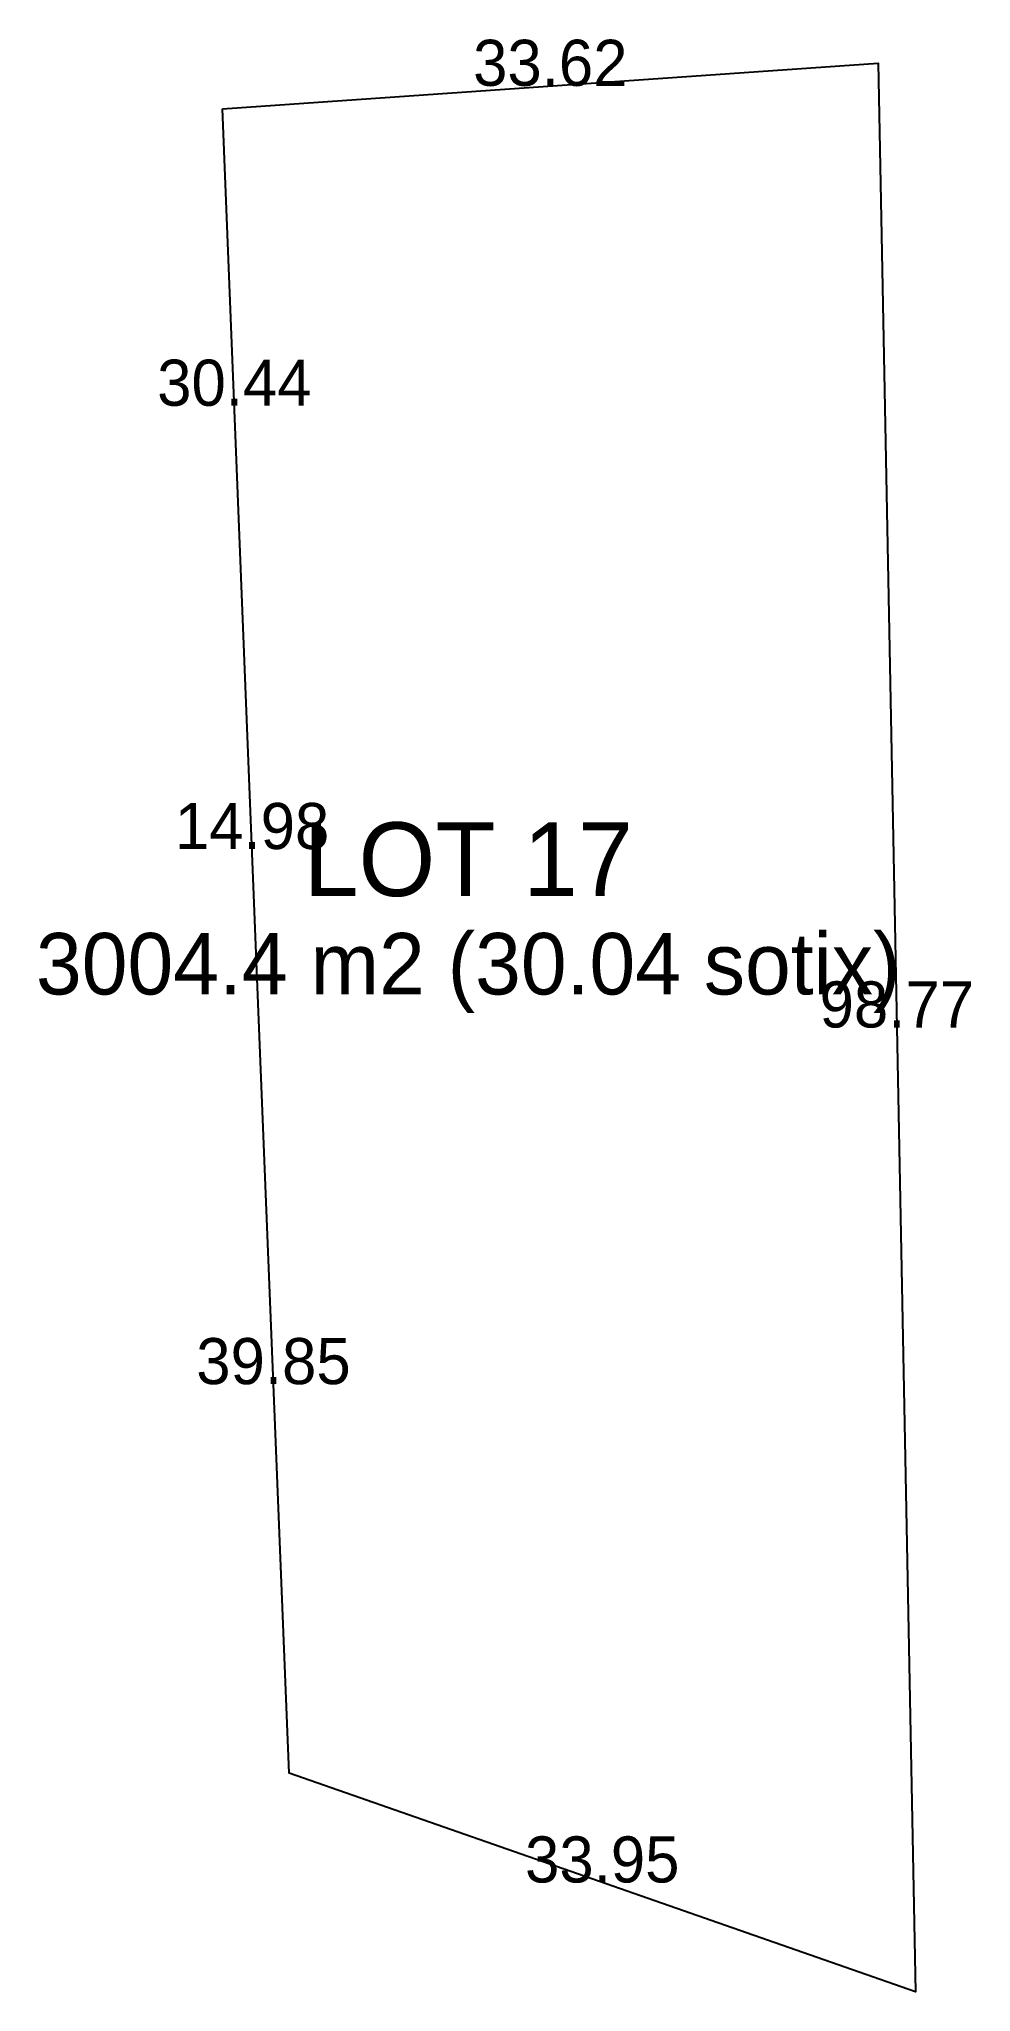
# Model space of a CAD drawing. Header units: metres. Extents: x -22 to 25.7, y -53.9 to 46.1.
import ezdxf
from ezdxf.enums import TextEntityAlignment as Align

# ---------------------------------------------------------------- set-up
doc = ezdxf.new("R2010")
doc.units = ezdxf.units.M

msp = doc.modelspace()

# ---------------------------------------------------------------- linework, layer by layer
at = {"layer": 'LOTS'}
msp.add_lwpolyline([(-12.5691, 42.5161), (20.9672, 44.8512), (22.8815, -53.8983), (-9.1677, -42.6912), (-10.7572, -2.8741), (-11.3547, 12.0963)], close=True, dxfattribs=at)

# ---------------------------------------------------------------- texts
at = {"layer": 'DIMS'}
for s, p in [('33.62', (4.1991, 43.6837)), ('30.44', (-11.9619, 27.3062)), ('14.98', (-11.056, 4.6111)), ('98.77', (21.9244, -4.5236)), ('39.85', (-9.9625, -22.7826)), ('33.95', (6.8569, -48.2948))]:
    msp.add_text(s, height=2.361, dxfattribs=at).set_placement(p, align=Align.CENTER)
at = {"layer": 'LABELS'}
for s, height, p in [('LOT 17', 3.777, (0, 2.2033)), ('3004.4 m2 (30.04 sotix)', 3.148, (0, -2.8328))]:
    msp.add_text(s, height=height, dxfattribs=at).set_placement(p, align=Align.CENTER)

doc.saveas('drawing.dxf')
